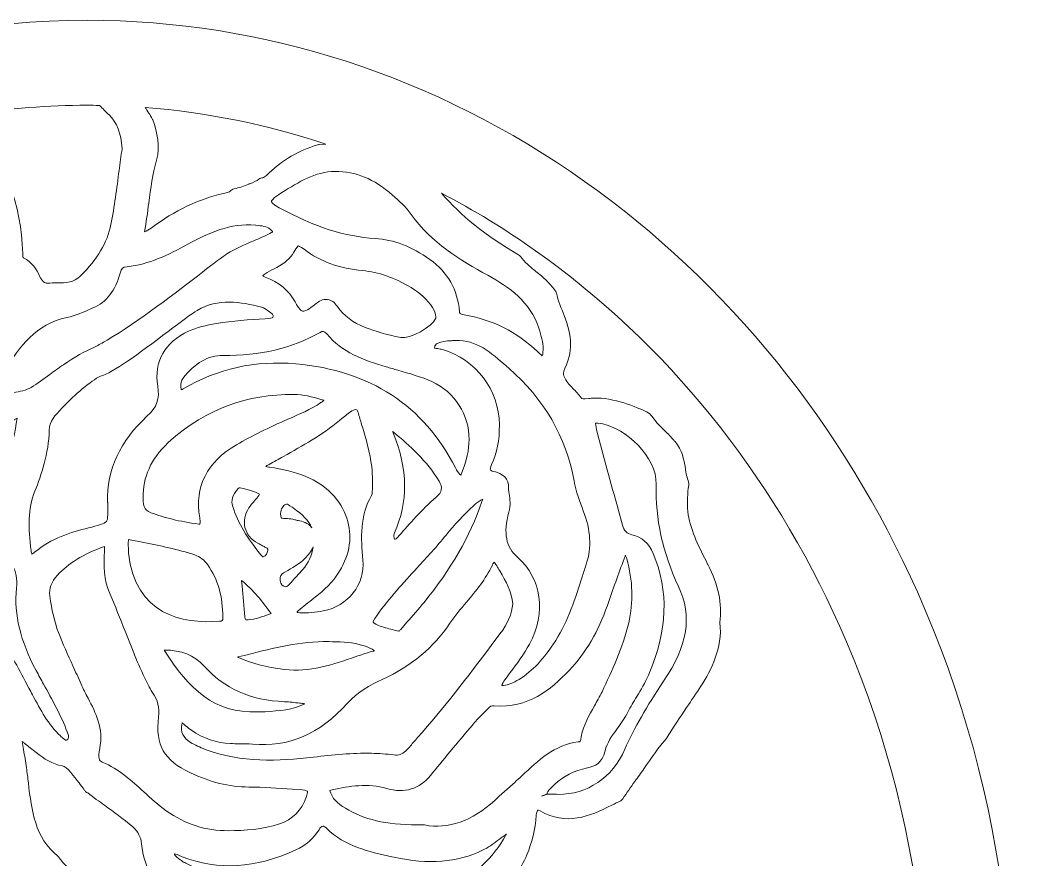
# Model space of a CAD drawing. Extents: x 16 to 8959, y -909 to -91.
# Drawn here: x 1856.2 to 2095.1, y -289.4 to -91.8 of the extents above; entities that cross this region are included whole.
import ezdxf

# ---------------------------------------------------------------- set-up
doc = ezdxf.new("R2010")
doc.units = 0
doc.header["$MEASUREMENT"] = 0
doc.layers.add('Layer 1', color=7, linetype='Continuous')

msp = doc.modelspace()

# ---------------------------------------------------------------- linework, layer by layer
at = {"layer": 'Layer 1', "lineweight": 0}
for points, knots in [([(2067.48, -226.33), (2049.85, -186.9), (2022.75, -153.49), (1989.11, -129.71), (1954.04, -104.91), (1913.53, -91.8), (1871.95, -91.8), (1824.05, -91.8), (1776.03, -109.39), (1733.06, -142.66), (1700.36, -167.98), (1670.49, -202.19), (1644, -244.61), (1617.52, -202.2), (1587.66, -168), (1554.95, -142.67), (1511.98, -109.4), (1463.95, -91.81), (1416.04, -91.8), (1374.47, -91.8), (1333.96, -104.91), (1298.9, -129.69), (1265.25, -153.47), (1238.15, -186.88), (1220.52, -226.31), (1199.14, -274.13), (1192.87, -327.84), (1202.41, -381.63), (1212.97, -441.15), (1241.77, -497.53), (1288, -549.22), (1441.89, -721.22), (1618.96, -885.08), (1620.74, -886.72), (1620.74, -886.72), (1644.01, -908.2), (1644.01, -908.2), (1644.01, -908.2), (1667.28, -886.71), (1667.28, -886.71), (1669.05, -885.08), (1846.13, -721.22), (2000.01, -549.22), (2046.24, -497.54), (2075.03, -441.16), (2085.59, -381.65), (2095.12, -327.86), (2088.86, -274.15), (2067.48, -226.33)], [0, 0, 0, 0, 1, 1, 1, 2, 2, 2, 3, 3, 3, 4, 4, 4, 5, 5, 5, 6, 6, 6, 7, 7, 7, 8, 8, 8, 9, 9, 9, 10, 10, 10, 11, 11, 11, 12, 12, 12, 13, 13, 13, 14, 14, 14, 15, 15, 15, 16, 16, 16, 16]), ([(1871.95, -111.8), (1872.92, -111.8), (1873.88, -111.82), (1874.85, -111.83), (1875.6, -112.58), (1876.35, -113.34), (1877.1, -114.07), (1879.01, -115.95), (1879.91, -118.25), (1880.17, -122.02), (1879.93, -123.71), (1879.7, -125.44), (1879.47, -127.18), (1878.93, -131.34), (1878.37, -135.65), (1877.54, -139.87), (1876.7, -144.11), (1874.35, -148.08), (1870.34, -152), (1868.74, -153.56), (1867.15, -153.58), (1864.73, -153.61), (1864.04, -153.62), (1863.32, -153.63), (1862.57, -153.68), (1862.32, -153.7), (1861.57, -153.75), (1860.76, -152.01), (1860.03, -150.44), (1859.01, -148.71), (1856.97, -147.71), (1856.85, -147.65), (1856.8, -147.54), (1856.77, -146.66), (1856.46, -135.19), (1852.65, -125.05), (1844.5, -113.94), (1853.64, -112.53), (1862.81, -111.8), (1871.95, -111.8)], [0, 0, 0, 0, 1, 1, 1, 2, 2, 2, 3, 3, 3, 4, 4, 4, 5, 5, 5, 6, 6, 6, 7, 7, 7, 8, 8, 8, 9, 9, 9, 10, 10, 10, 11, 11, 11, 12, 12, 12, 13, 13, 13, 13]), ([(1926.62, -121.02), (1926.5, -121.03), (1926.38, -121.05), (1926.26, -121.09), (1921.74, -122.5), (1918, -124.67), (1914.82, -127.72), (1913.78, -128.71), (1913.44, -128.85), (1913.36, -128.87), (1912.98, -128.85), (1912.68, -128.96), (1912.38, -129.19), (1911.86, -129.61), (1911.14, -129.97), (1910.18, -130.29), (1910.11, -130.31), (1910.05, -130.34), (1909.99, -130.37), (1908.97, -130.87), (1907.81, -131.24), (1906.54, -131.48), (1906.16, -131.55), (1905.82, -131.76), (1905.59, -132.08), (1905.46, -132.16), (1905.08, -132.31), (1904.04, -132.54), (1898.2, -133.89), (1892.63, -136.55), (1887, -140.7), (1886.54, -141.04), (1886, -141.33), (1885.43, -141.61), (1885.87, -139.29), (1886.17, -137.03), (1886.46, -134.83), (1886.93, -131.32), (1887.37, -128), (1888.29, -124.76), (1889.25, -121.37), (1888.43, -118.19), (1887.41, -115.25), (1887.37, -115.17), (1887.34, -115.08), (1887.29, -115), (1886.76, -114.08), (1886.19, -113.2), (1885.6, -112.33), (1900.08, -113.45), (1914.34, -116.35), (1928.16, -120.94), (1928.16, -120.94), (1926.62, -121.02), (1926.62, -121.02)], [0, 0, 0, 0, 1, 1, 1, 2, 2, 2, 3, 3, 3, 4, 4, 4, 5, 5, 5, 6, 6, 6, 7, 7, 7, 8, 8, 8, 9, 9, 9, 10, 10, 10, 11, 11, 11, 12, 12, 12, 13, 13, 13, 14, 14, 14, 15, 15, 15, 16, 16, 16, 17, 17, 17, 18, 18, 18, 18]), ([(1979.3, -169.78), (1979.27, -170.11), (1979.24, -170.67), (1979.14, -170.81), (1979.05, -170.74), (1978.61, -170.31), (1978.37, -170.08), (1978.37, -170.08), (1978.12, -169.84), (1978.12, -169.84), (1973.11, -165.13), (1967.25, -162.19), (1960.71, -161.11), (1959.68, -160.94), (1959.66, -160.72), (1959.63, -160.39), (1959.22, -155.22), (1956.88, -151.08), (1952.66, -148.08), (1948.37, -145.03), (1944.16, -143.42), (1939.78, -143.16), (1932.63, -142.73), (1925.66, -140.5), (1917.17, -135.91), (1915.43, -134.97), (1915.34, -134.44), (1915.34, -134.44), (1915.34, -134.43), (1915.4, -133.9), (1917.03, -132.87), (1917.03, -132.87), (1917.82, -132.37), (1917.82, -132.37), (1921.83, -129.84), (1925.61, -127.44), (1930.34, -127.38), (1935.19, -127.32), (1939.48, -129.09), (1943.89, -132.96), (1945.37, -134.27), (1947.06, -135.8), (1948.29, -137.51), (1953.1, -144.19), (1959.83, -148.25), (1966.31, -151.83), (1971.36, -154.62), (1976.31, -158.06), (1978.32, -164.29), (1978.91, -166.08), (1979.3, -167.6), (1979.35, -169.13), (1979.33, -169.34), (1979.31, -169.56), (1979.3, -169.78)], [0, 0, 0, 0, 1, 1, 1, 2, 2, 2, 3, 3, 3, 4, 4, 4, 5, 5, 5, 6, 6, 6, 7, 7, 7, 8, 8, 8, 9, 9, 9, 10, 10, 10, 11, 11, 11, 12, 12, 12, 13, 13, 13, 14, 14, 14, 15, 15, 15, 16, 16, 16, 17, 17, 17, 18, 18, 18, 18]), ([(2049.22, -234.49), (2068.97, -278.65), (2074.73, -328.33), (2065.89, -378.16), (2065.51, -380.34), (2065.08, -382.51), (2064.64, -384.69), (2064.64, -384.69), (2064.23, -384.75), (2064.23, -384.75), (2063.54, -384.75), (2062.92, -384.57), (2062.33, -384.21), (2062.33, -384.21), (2061.36, -383.36), (2061.36, -383.36), (2060.91, -382.82), (2060.61, -382.2), (2060.46, -381.47), (2060.46, -381.47), (2060.35, -380.11), (2060.35, -380.11), (2060.36, -379.8), (2060.41, -379.5), (2060.51, -379.18), (2060.51, -379.18), (2060.67, -378.67), (2060.67, -378.67), (2060.67, -378.67), (2060.52, -378.17), (2060.52, -378.17), (2059.97, -376.4), (2059.84, -374.25), (2060.15, -372.27), (2060.29, -371.35), (2060.53, -370.45), (2060.86, -369.6), (2060.86, -369.6), (2060.99, -369.26), (2060.99, -369.26), (2060.99, -369.26), (2060.94, -368.29), (2060.94, -368.29), (2060.92, -367.74), (2060.89, -367.19), (2060.86, -366.63), (2060.83, -366.04), (2060.88, -365.56), (2061.02, -365.22), (2061.02, -365.22), (2061.21, -364.77), (2061.21, -364.77), (2061.21, -364.77), (2061.14, -364.29), (2061.14, -364.29), (2060.69, -361.4), (2060.82, -358.51), (2061.53, -355.46), (2061.53, -355.46), (2061.76, -354.47), (2061.76, -354.47), (2061.76, -354.47), (2061.05, -353.87), (2061.05, -353.87), (2061.04, -353.86), (2061.03, -353.85), (2061.02, -353.84), (2060.98, -353.73), (2060.93, -353.58), (2060.93, -353.57), (2061.67, -345.76), (2059.12, -339.21), (2056.21, -332.63), (2052.3, -323.78), (2052.34, -314.33), (2053.6, -302.88), (2053.6, -302.82), (2053.62, -302.77), (2053.63, -302.71), (2053.66, -302.6), (2053.68, -302.5), (2053.7, -302.39), (2053.7, -302.39), (2053.72, -302.26), (2053.72, -302.26), (2054.03, -300.6), (2054.27, -299.29), (2054.53, -298.36), (2054.53, -298.36), (2054.85, -297.22), (2054.85, -297.22), (2054.85, -297.22), (2053.97, -296.61), (2053.97, -296.61), (2052.42, -295.56), (2050.82, -294.88), (2049.23, -294.6), (2049.23, -294.6), (2048.68, -294.51), (2048.68, -294.51), (2048.68, -294.51), (2046.6, -296.05), (2046.6, -296.05), (2041.45, -299.88), (2036.58, -303.49), (2031.13, -305.69), (2030.34, -306.01), (2030.06, -305.94), (2030.05, -305.93), (2030.05, -305.93), (2029.6, -305.8), (2029.6, -305.8), (2029.6, -305.8), (2029.15, -306), (2029.15, -306), (2028.88, -306.12), (2028.61, -306.23), (2028.34, -306.34), (2028.34, -306.34), (2028.04, -306.5), (2028.04, -306.5), (2026.22, -307.78), (2024.59, -308.85), (2023.06, -309.79), (2021.94, -310.47), (2020.74, -311.13), (2019.39, -311.78), (2019.39, -311.78), (2019.11, -311.92), (2019.11, -311.92), (2019.11, -311.92), (2018.9, -312.17), (2018.9, -312.17), (2018.68, -312.43), (2018.29, -312.66), (2017.89, -312.91), (2017.73, -313.01), (2017.58, -313.1), (2017.42, -313.2), (2013.81, -315.53), (2009.92, -317.47), (2006.16, -319.35), (2002.73, -321.06), (1999.18, -322.83), (1995.79, -324.92), (1987.72, -329.89), (1982.23, -336.46), (1979, -345), (1977.76, -348.3), (1976.08, -351.48), (1974.46, -354.56), (1972.79, -357.72), (1971.08, -360.98), (1969.75, -364.46), (1969.28, -365.7), (1968.9, -366.11), (1968.74, -366.16), (1968.69, -366.17), (1968.22, -366.27), (1966.83, -365.03), (1965.16, -363.54), (1963.86, -361.68), (1962.48, -359.72), (1961.75, -358.68), (1961, -357.61), (1960.23, -356.64), (1959.83, -356.1), (1959.44, -355.54), (1959.05, -354.99), (1958.15, -353.7), (1957.21, -352.37), (1956.11, -351.2), (1955.33, -350.38), (1954.84, -349.5), (1954.61, -348.52), (1954.61, -348.52), (1954.45, -347.83), (1954.45, -347.83), (1954.45, -347.83), (1953.87, -347.55), (1953.87, -347.55), (1952.94, -347.09), (1952.02, -346.6), (1951.1, -346.11), (1949.58, -345.29), (1948.01, -344.46), (1946.38, -343.75), (1946.67, -342.69), (1946.95, -341.63), (1947.18, -340.55), (1948.82, -333.18), (1948.08, -326.62), (1944.92, -320.51), (1943.72, -318.2), (1942.86, -315.78), (1941.95, -313.22), (1941.05, -310.7), (1940.12, -308.08), (1938.84, -305.6), (1938.43, -304.8), (1938.44, -304.48), (1938.44, -304.44), (1938.47, -304.46), (1938.73, -304.21), (1939.91, -304.01), (1941.66, -303.7), (1943.44, -303.79), (1945.32, -303.88), (1946.33, -303.93), (1947.36, -303.98), (1948.41, -303.96), (1948.89, -303.97), (1949.42, -304), (1949.95, -304.02), (1951.18, -304.08), (1952.45, -304.14), (1953.73, -304.03), (1954.31, -303.96), (1954.88, -303.92), (1955.57, -303.91), (1957.55, -303.88), (1959.73, -303.23), (1962.24, -301.93), (1964.85, -300.58), (1967, -299.36), (1969.02, -297.78), (1969.06, -297.75), (1969.1, -297.71), (1969.14, -297.68), (1969.16, -297.66), (1969.17, -297.64), (1969.19, -297.63), (1972.1, -294.58), (1974.17, -291.51), (1975.51, -288.26), (1976.72, -285.33), (1977.45, -282.27), (1977.74, -278.9), (1977.81, -278.11), (1978, -277.76), (1978.08, -277.68), (1978.09, -277.7), (1978.27, -277.71), (1978.63, -277.91), (1984.82, -281.39), (1990.16, -279.25), (1995.54, -276.55), (1996.29, -276.17), (1996.92, -275.86), (1997.46, -275.61), (1997.73, -275.49), (1997.95, -275.3), (1998.11, -275.05), (1998.99, -273.66), (1999.98, -272.29), (2000.94, -270.97), (2001.66, -269.98), (2002.37, -268.99), (2003.05, -267.99), (2004.8, -265.39), (2006.61, -262.95), (2008.44, -260.74), (2008.49, -260.68), (2008.53, -260.62), (2008.57, -260.56), (2010.01, -258.2), (2011.6, -255.85), (2013.13, -253.58), (2014.25, -251.94), (2015.4, -250.23), (2016.5, -248.52), (2018.93, -244.73), (2021.63, -239.61), (2020.99, -233.57), (2021.51, -229.04), (2020.61, -224.7), (2018.15, -219.92), (2018.15, -219.92), (2018.09, -219.79), (2018.09, -219.79), (2016.11, -215.93), (2014.24, -212.29), (2013.54, -208.18), (2013.19, -206.08), (2013.33, -203.93), (2013.53, -201.93), (2013.55, -201.72), (2013.58, -201.61), (2013.6, -201.55), (2013.72, -201.22), (2013.72, -200.85), (2013.6, -200.52), (2013.22, -199.48), (2013.03, -198.4), (2012.84, -197.26), (2012.48, -195.15), (2012.11, -192.97), (2010.45, -190.98), (2010.45, -190.98), (2010.24, -190.75), (2010.24, -190.75), (2010.06, -190.54), (2009.87, -190.34), (2009.68, -190.14), (2009.31, -189.74), (2008.93, -189.35), (2008.55, -188.96), (2008.25, -188.66), (2007.95, -188.37), (2007.65, -188.07), (2007.27, -187.69), (2006.88, -187.31), (2006.51, -186.92), (2006.03, -186.42), (2005.55, -185.83), (2005.01, -185.07), (2004.68, -184.59), (2004.24, -184.22), (2003.76, -183.98), (2003.75, -183.98), (2003.73, -183.97), (2003.71, -183.96), (2001.48, -182.92), (1995.81, -180.52), (1991.29, -180.73), (1990.88, -180.75), (1990.47, -180.8), (1990.07, -180.85), (1988.73, -181.01), (1988.48, -180.96), (1988.3, -180.68), (1987.73, -179.82), (1987.03, -179.12), (1986.36, -178.44), (1986.04, -178.11), (1985.72, -177.78), (1985.41, -177.44), (1984.63, -176.55), (1984.22, -175.73), (1984.13, -174.81), (1984.15, -174.74), (1984.17, -174.66), (1984.19, -174.58), (1984.26, -174.3), (1984.32, -174.04), (1984.41, -173.85), (1986.29, -170.04), (1986.25, -166.05), (1984.3, -161.29), (1983.64, -159.67), (1982.88, -157.84), (1982.46, -156.01), (1982.41, -155.78), (1982.3, -155.56), (1982.14, -155.38), (1982.06, -155.28), (1981.98, -155.17), (1981.91, -155.07), (1981.83, -154.97), (1981.76, -154.87), (1981.68, -154.77), (1981.65, -154.73), (1981.61, -154.69), (1981.58, -154.65), (1981.5, -154.57), (1981.21, -154.23), (1981.08, -154.09), (1981.08, -154.09), (1980.93, -153.93), (1980.93, -153.93), (1980.7, -153.67), (1980.46, -153.4), (1980.21, -153.15), (1979.39, -152.31), (1978.49, -151.59), (1977.63, -150.9), (1976.93, -150.33), (1976.27, -149.8), (1975.65, -149.22), (1975.04, -148.64), (1974.51, -148.05), (1974.01, -147.41), (1973.89, -147.26), (1973.75, -147.13), (1973.58, -147.04), (1965.74, -142.45), (1959.95, -137.81), (1955.42, -132.51), (1963.02, -136.47), (1970.42, -140.98), (1977.57, -146.04), (2008.28, -167.75), (2033.06, -198.34), (2049.22, -234.49)], [0, 0, 0, 0, 1, 1, 1, 2, 2, 2, 3, 3, 3, 4, 4, 4, 5, 5, 5, 6, 6, 6, 7, 7, 7, 8, 8, 8, 9, 9, 9, 10, 10, 10, 11, 11, 11, 12, 12, 12, 13, 13, 13, 14, 14, 14, 15, 15, 15, 16, 16, 16, 17, 17, 17, 18, 18, 18, 19, 19, 19, 20, 20, 20, 21, 21, 21, 22, 22, 22, 23, 23, 23, 24, 24, 24, 25, 25, 25, 26, 26, 26, 27, 27, 27, 28, 28, 28, 29, 29, 29, 30, 30, 30, 31, 31, 31, 32, 32, 32, 33, 33, 33, 34, 34, 34, 35, 35, 35, 36, 36, 36, 37, 37, 37, 38, 38, 38, 39, 39, 39, 40, 40, 40, 41, 41, 41, 42, 42, 42, 43, 43, 43, 44, 44, 44, 45, 45, 45, 46, 46, 46, 47, 47, 47, 48, 48, 48, 49, 49, 49, 50, 50, 50, 51, 51, 51, 52, 52, 52, 53, 53, 53, 54, 54, 54, 55, 55, 55, 56, 56, 56, 57, 57, 57, 58, 58, 58, 59, 59, 59, 60, 60, 60, 61, 61, 61, 62, 62, 62, 63, 63, 63, 64, 64, 64, 65, 65, 65, 66, 66, 66, 67, 67, 67, 68, 68, 68, 69, 69, 69, 70, 70, 70, 71, 71, 71, 72, 72, 72, 73, 73, 73, 74, 74, 74, 75, 75, 75, 76, 76, 76, 77, 77, 77, 78, 78, 78, 79, 79, 79, 80, 80, 80, 81, 81, 81, 82, 82, 82, 83, 83, 83, 84, 84, 84, 85, 85, 85, 86, 86, 86, 87, 87, 87, 88, 88, 88, 89, 89, 89, 90, 90, 90, 91, 91, 91, 92, 92, 92, 93, 93, 93, 94, 94, 94, 95, 95, 95, 96, 96, 96, 97, 97, 97, 98, 98, 98, 99, 99, 99, 100, 100, 100, 101, 101, 101, 102, 102, 102, 103, 103, 103, 104, 104, 104, 105, 105, 105, 106, 106, 106, 107, 107, 107, 108, 108, 108, 109, 109, 109, 110, 110, 110, 111, 111, 111, 112, 112, 112, 113, 113, 113, 114, 114, 114, 115, 115, 115, 116, 116, 116, 117, 117, 117, 118, 118, 118, 119, 119, 119, 120, 120, 120, 121, 121, 121, 122, 122, 122, 123, 123, 123, 124, 124, 124, 125, 125, 125, 126, 126, 126, 127, 127, 127, 128, 128, 128, 129, 129, 129, 130, 130, 130, 131, 131, 131, 131]), ([(1914.97, -141.99), (1913.74, -142.61), (1912.44, -143.17), (1911.17, -143.7), (1909.07, -144.6), (1906.9, -145.52), (1904.86, -146.8), (1903.9, -147.4), (1901.88, -148.96), (1899.08, -151.12), (1893.08, -155.74), (1884.02, -162.72), (1876.63, -167.09), (1876.63, -167.09), (1876.15, -167.38), (1876.15, -167.38), (1875.21, -167.92), (1874.32, -168.41), (1873.5, -168.83), (1871.31, -169.75), (1869.1, -171.01), (1866.36, -172.89), (1866.35, -172.89), (1866.35, -172.89), (1866.34, -172.89), (1865.27, -173.63), (1864.22, -174.39), (1863.19, -175.14), (1861.65, -176.25), (1860.19, -177.3), (1858.75, -178.21), (1857.63, -178.92), (1856.14, -179.17), (1854.57, -179.44), (1853.43, -179.63), (1852.26, -179.83), (1851.11, -180.21), (1851.01, -178.11), (1851.54, -176.06), (1852.67, -174.13), (1855.92, -168.61), (1859.92, -163.29), (1867.19, -161.75), (1869.17, -161.33), (1871.03, -160.52), (1872.82, -159.74), (1872.82, -159.74), (1873.31, -159.52), (1873.31, -159.52), (1876.55, -158.11), (1878.64, -155.42), (1879.72, -151.3), (1880.01, -150.18), (1880.3, -149.91), (1881.35, -149.8), (1886.51, -149.26), (1891.05, -147), (1895.64, -144.53), (1900.48, -141.93), (1905.7, -139.44), (1911.59, -140.02), (1911.59, -140.02), (1911.71, -140.04), (1911.71, -140.04), (1913.07, -140.17), (1914.24, -140.29), (1915.1, -141.01), (1915.42, -141.27), (1915.56, -141.46), (1915.63, -141.56), (1915.54, -141.65), (1915.35, -141.8), (1914.97, -141.99)], [0, 0, 0, 0, 1, 1, 1, 2, 2, 2, 3, 3, 3, 4, 4, 4, 5, 5, 5, 6, 6, 6, 7, 7, 7, 8, 8, 8, 9, 9, 9, 10, 10, 10, 11, 11, 11, 12, 12, 12, 13, 13, 13, 14, 14, 14, 15, 15, 15, 16, 16, 16, 17, 17, 17, 18, 18, 18, 19, 19, 19, 20, 20, 20, 21, 21, 21, 22, 22, 22, 23, 23, 23, 24, 24, 24, 24]), ([(1945.8, -166.45), (1942.43, -165.79), (1939.78, -165.04), (1937.44, -164.11), (1934.51, -162.93), (1932.37, -161.32), (1930.88, -159.16), (1930.21, -158.19), (1929.46, -157.66), (1928.59, -157.53), (1927.43, -157.36), (1926.49, -157.98), (1925.88, -158.47), (1925.88, -158.47), (1925.6, -158.7), (1925.6, -158.7), (1925.47, -158.8), (1925.34, -158.91), (1925.2, -159.01), (1923.68, -160.15), (1922.98, -160.31), (1922.67, -160.24), (1922.36, -160.17), (1921.8, -159.74), (1920.91, -158.1), (1919.46, -155.4), (1917.17, -153.49), (1913.9, -152.25), (1913.9, -152.25), (1913.9, -152.25), (1913.9, -152.25), (1913.61, -152.15), (1913.42, -152.05), (1913.28, -151.97), (1913.4, -151.86), (1913.57, -151.7), (1913.84, -151.5), (1914.46, -151.03), (1915.21, -150.66), (1916.01, -150.27), (1916.01, -150.27), (1916.62, -149.97), (1916.62, -149.97), (1918.46, -149.04), (1919.77, -147.86), (1920.63, -146.36), (1921.34, -145.12), (1921.63, -144.91), (1921.7, -144.87), (1921.69, -144.89), (1922.01, -144.94), (1923.04, -145.71), (1926.91, -148.61), (1931.42, -150.25), (1936.82, -150.73), (1940.58, -151.06), (1944.32, -152.37), (1948.27, -154.72), (1950.41, -155.99), (1952.05, -157.53), (1953.27, -159.4), (1953.74, -160.13), (1954.01, -160.84), (1954.11, -161.64), (1954.11, -161.64), (1954.11, -161.64), (1954.11, -161.64), (1954.09, -161.74), (1954.08, -161.85), (1954.04, -161.95), (1953.27, -163.97), (1947.95, -166.87), (1945.8, -166.45)], [0, 0, 0, 0, 1, 1, 1, 2, 2, 2, 3, 3, 3, 4, 4, 4, 5, 5, 5, 6, 6, 6, 7, 7, 7, 8, 8, 8, 9, 9, 9, 10, 10, 10, 11, 11, 11, 12, 12, 12, 13, 13, 13, 14, 14, 14, 15, 15, 15, 16, 16, 16, 17, 17, 17, 18, 18, 18, 19, 19, 19, 20, 20, 20, 21, 21, 21, 22, 22, 22, 23, 23, 23, 24, 24, 24, 24]), ([(1888.57, -177.9), (1889.09, -180.93), (1888.41, -182.86), (1886.04, -185.02), (1879.7, -190.82), (1876.58, -197.61), (1876.77, -205.2), (1876.77, -205.2), (1876.78, -205.32), (1876.78, -205.32), (1876.84, -207.69), (1876.88, -209.26), (1876.49, -209.77), (1876.09, -210.29), (1874.47, -210.71), (1872.23, -211.28), (1868.17, -212.31), (1863.5, -213.7), (1859.57, -217.01), (1859.27, -217.27), (1859.06, -217.39), (1858.93, -217.44), (1858.87, -217.31), (1858.79, -217.05), (1858.73, -216.61), (1858.04, -211.29), (1857.94, -206.88), (1859.64, -202.62), (1861.15, -198.84), (1862.9, -193.79), (1863.01, -188.27), (1863.05, -186.2), (1864.42, -184.78), (1866, -183.13), (1866, -183.13), (1866.6, -182.5), (1866.6, -182.5), (1868.67, -180.28), (1872.85, -176.58), (1875.08, -175.58), (1878.06, -174.7), (1883.83, -170.46), (1891.05, -165.02), (1894.02, -162.78), (1896.59, -160.85), (1897.87, -160.08), (1902.81, -157.14), (1908.06, -158.08), (1913.01, -159.29), (1913.57, -159.42), (1914.23, -159.92), (1914.86, -160.39), (1914.86, -160.39), (1915.24, -160.67), (1915.24, -160.67), (1915.86, -161.13), (1915.76, -161.5), (1915.71, -161.65), (1915.67, -161.79), (1915.63, -161.92), (1914.67, -161.99), (1914.67, -161.99), (1913.88, -162.04), (1913.88, -162.04), (1910.11, -162.28), (1906.22, -162.53), (1902.4, -163.15), (1899.94, -163.54), (1897.8, -164.15), (1895.84, -165), (1890.31, -167.41), (1887.59, -172.23), (1888.57, -177.9)], [0, 0, 0, 0, 1, 1, 1, 2, 2, 2, 3, 3, 3, 4, 4, 4, 5, 5, 5, 6, 6, 6, 7, 7, 7, 8, 8, 8, 9, 9, 9, 10, 10, 10, 11, 11, 11, 12, 12, 12, 13, 13, 13, 14, 14, 14, 15, 15, 15, 16, 16, 16, 17, 17, 17, 18, 18, 18, 19, 19, 19, 20, 20, 20, 21, 21, 21, 22, 22, 22, 23, 23, 23, 24, 24, 24, 24]), ([(1960.07, -198.64), (1960.03, -198.75), (1959.99, -198.84), (1959.95, -198.91), (1959.89, -198.85), (1959.81, -198.78), (1959.73, -198.69), (1959.37, -198.31), (1959.04, -197.8), (1958.7, -197.13), (1951.22, -182.46), (1938.57, -174.23), (1921.1, -172.66), (1911.57, -171.81), (1902.66, -173.79), (1894.6, -178.56), (1894.39, -178.68), (1894.23, -178.76), (1894.11, -178.82), (1894.08, -178.66), (1894.04, -178.43), (1894.03, -178.12), (1893.97, -177.22), (1894.12, -176.58), (1894.51, -176.09), (1897.42, -172.39), (1900.41, -170.68), (1903.92, -170.71), (1912.71, -170.78), (1920.19, -169), (1926.8, -165.27), (1927.41, -164.92), (1927.76, -164.89), (1928.37, -165.62), (1932.04, -170), (1936.9, -171.72), (1942.4, -173.37), (1943.3, -173.64), (1944.21, -173.9), (1945.12, -174.15), (1947.93, -174.95), (1950.59, -175.7), (1953.14, -176.86), (1958.5, -179.3), (1962.02, -184.76), (1961.89, -190.45), (1961.91, -192.91), (1961.34, -195.42), (1960.07, -198.64)], [0, 0, 0, 0, 1, 1, 1, 2, 2, 2, 3, 3, 3, 4, 4, 4, 5, 5, 5, 6, 6, 6, 7, 7, 7, 8, 8, 8, 9, 9, 9, 10, 10, 10, 11, 11, 11, 12, 12, 12, 13, 13, 13, 14, 14, 14, 15, 15, 15, 16, 16, 16, 16]), ([(1989.51, -219.79), (1989.21, -220.71), (1988.92, -221.64), (1988.62, -222.56), (1986.97, -227.75), (1985.26, -233.12), (1982.3, -237.77), (1979.53, -242.12), (1976.87, -244.95), (1973.68, -246.93), (1972.3, -247.79), (1971.18, -248.23), (1970.04, -248.36), (1969.85, -248.39), (1969.7, -248.39), (1969.6, -248.38), (1969.62, -248.29), (1969.66, -248.18), (1969.72, -248.03), (1969.92, -247.59), (1970.26, -247.13), (1970.63, -246.65), (1970.63, -246.65), (1971.6, -245.35), (1971.6, -245.35), (1973.18, -243.23), (1974.81, -241.03), (1976.12, -238.61), (1980.1, -231.2), (1979, -223.19), (1973.32, -218.2), (1970.55, -215.77), (1969.94, -212.58), (1971.26, -207.55), (1971.72, -205.81), (1971.54, -204.53), (1971.35, -203.3), (1971.25, -202.6), (1971.15, -201.94), (1971.16, -201.15), (1971.18, -199), (1968.54, -198.19), (1967.73, -198), (1967.17, -197.86), (1966.96, -197.68), (1966.92, -197.61), (1966.87, -197.5), (1966.86, -197.11), (1967.21, -196.38), (1968.5, -193.62), (1969.08, -190.64), (1969.04, -187), (1968.94, -178.78), (1963.55, -171.67), (1955.63, -169.3), (1955.26, -169.19), (1954.88, -169.14), (1954.52, -169.09), (1954.3, -169.06), (1953.97, -169.02), (1953.79, -168.97), (1953.79, -168.94), (1953.79, -168.91), (1953.79, -168.88), (1953.81, -168.28), (1953.98, -167.79), (1955.94, -167.38), (1956.49, -167.27), (1957.1, -167.24), (1957.75, -167.21), (1958.08, -167.2), (1958.4, -167.18), (1958.73, -167.16), (1963.63, -167), (1967.06, -170.02), (1970.7, -173.21), (1970.7, -173.21), (1971.25, -173.69), (1971.25, -173.69), (1979.57, -180.96), (1984.75, -189.87), (1986.64, -200.2), (1987.1, -202.73), (1987.99, -205.2), (1988.81, -207.29), (1990.56, -211.79), (1990.79, -215.88), (1989.51, -219.79)], [0, 0, 0, 0, 1, 1, 1, 2, 2, 2, 3, 3, 3, 4, 4, 4, 5, 5, 5, 6, 6, 6, 7, 7, 7, 8, 8, 8, 9, 9, 9, 10, 10, 10, 11, 11, 11, 12, 12, 12, 13, 13, 13, 14, 14, 14, 15, 15, 15, 16, 16, 16, 17, 17, 17, 18, 18, 18, 19, 19, 19, 20, 20, 20, 21, 21, 21, 22, 22, 22, 23, 23, 23, 24, 24, 24, 25, 25, 25, 26, 26, 26, 27, 27, 27, 28, 28, 28, 29, 29, 29, 29]), ([(1927.19, -181.68), (1927.19, -181.68), (1927.01, -181.79), (1927.01, -181.79), (1924.58, -183.39), (1921.86, -184.57), (1919.23, -185.71), (1914.65, -187.69), (1910.69, -189.66), (1907.12, -191.73), (1900.13, -195.77), (1897.22, -201.54), (1898.46, -208.88), (1898.54, -209.36), (1898.56, -209.76), (1898.53, -210.09), (1898.52, -210.25), (1898.49, -210.35), (1898.47, -210.41), (1898.42, -210.41), (1898.35, -210.41), (1898.24, -210.39), (1893.63, -209.75), (1890.15, -208.92), (1886.97, -207.7), (1885.23, -207.03), (1885, -206.01), (1885.17, -203.28), (1885.29, -198.54), (1887.49, -194.29), (1891.7, -190.59), (1899.92, -183.38), (1909.66, -179.77), (1920.65, -179.86), (1922.8, -179.88), (1924.99, -180.44), (1927.01, -181.04), (1927.27, -181.12), (1927.56, -181.21), (1927.72, -181.28), (1927.63, -181.39), (1927.37, -181.56), (1927.19, -181.68)], [0, 0, 0, 0, 1, 1, 1, 2, 2, 2, 3, 3, 3, 4, 4, 4, 5, 5, 5, 6, 6, 6, 7, 7, 7, 8, 8, 8, 9, 9, 9, 10, 10, 10, 11, 11, 11, 12, 12, 12, 13, 13, 13, 14, 14, 14, 14]), ([(1939.13, -201.61), (1939.14, -202.43), (1939.16, -203.15), (1938.89, -203.64), (1936.17, -208.56), (1936.39, -213.63), (1936.9, -218.83), (1937.46, -224.59), (1933.42, -229.74), (1927.51, -230.81), (1925.82, -231.11), (1923.85, -231.43), (1921.97, -231.25), (1921.81, -231.24), (1921.55, -231.21), (1921.41, -231.18), (1921.39, -231.11), (1921.39, -231.08), (1921.39, -231.08), (1921.39, -231.08), (1921.42, -230.99), (1921.64, -230.8), (1922.86, -229.8), (1924.1, -228.82), (1925.34, -227.84), (1925.34, -227.84), (1925.74, -227.52), (1925.74, -227.52), (1927.65, -226.01), (1929.82, -224.1), (1931.41, -221.47), (1933.87, -217.38), (1934.47, -213.07), (1933.12, -209.01), (1931.69, -204.7), (1928.18, -201.12), (1923.48, -199.19), (1920.87, -198.11), (1918.05, -197.39), (1914.88, -196.98), (1914.88, -196.98), (1914.76, -196.97), (1914.76, -196.97), (1914.54, -196.94), (1914.19, -196.9), (1914.02, -196.84), (1914.02, -196.82), (1914.01, -196.79), (1914.01, -196.79), (1914.07, -196.75), (1914.46, -196.53), (1914.69, -196.4), (1914.69, -196.4), (1914.79, -196.34), (1914.79, -196.34), (1915.91, -195.7), (1917.05, -195.07), (1918.18, -194.44), (1922.65, -191.96), (1927.28, -189.39), (1931.38, -186.01), (1931.38, -186.01), (1931.96, -185.52), (1931.96, -185.52), (1932.75, -184.86), (1933.5, -184.23), (1934.3, -183.74), (1934.8, -183.43), (1935.18, -183.4), (1935.36, -183.47), (1935.58, -183.56), (1935.71, -183.9), (1935.76, -184.09), (1936.03, -185.04), (1936.31, -185.99), (1936.6, -186.94), (1937.94, -191.43), (1939.2, -195.67), (1939.15, -200.2), (1939.11, -200.68), (1939.12, -201.15), (1939.13, -201.61)], [0, 0, 0, 0, 1, 1, 1, 2, 2, 2, 3, 3, 3, 4, 4, 4, 5, 5, 5, 6, 6, 6, 7, 7, 7, 8, 8, 8, 9, 9, 9, 10, 10, 10, 11, 11, 11, 12, 12, 12, 13, 13, 13, 14, 14, 14, 15, 15, 15, 16, 16, 16, 17, 17, 17, 18, 18, 18, 19, 19, 19, 20, 20, 20, 21, 21, 21, 22, 22, 22, 23, 23, 23, 24, 24, 24, 25, 25, 25, 26, 26, 26, 27, 27, 27, 27]), ([(1850.66, -235.42), (1848.32, -231.64), (1845.75, -229.06), (1842.57, -227.32), (1842.07, -227.04), (1841.59, -226.61), (1841.07, -226.15), (1840.87, -225.98), (1840.68, -225.81), (1840.48, -225.64), (1839.9, -225.16), (1839.84, -225), (1840.36, -224.28), (1844.24, -218.94), (1846.61, -212.39), (1847.83, -203.67), (1848.51, -198.83), (1849.16, -194.81), (1850.86, -190.92), (1852.07, -188.17), (1853.49, -186.47), (1855.45, -185.46), (1854.97, -188.68), (1854.2, -191.98), (1853.44, -195.17), (1853.19, -196.24), (1852.94, -197.31), (1852.69, -198.38), (1851.69, -202.81), (1850.7, -207.98), (1851.72, -213.35), (1852.16, -215.72), (1853.01, -217.91), (1854.29, -220.04), (1855.23, -221.6), (1855.54, -223.23), (1855.31, -225.49), (1854.7, -231.7), (1856.17, -237.85), (1859.95, -244.87), (1860.52, -245.93), (1861.1, -246.99), (1861.69, -248.05), (1863.68, -251.66), (1865.75, -255.39), (1867.25, -259.27), (1867.25, -259.27), (1867.25, -259.27), (1867.25, -259.27), (1867.83, -260.78), (1867.52, -260.98), (1867.22, -261.18), (1866.99, -261.32), (1866.87, -261.4), (1865.75, -260.35), (1865.75, -260.35), (1865.64, -260.25), (1865.64, -260.25), (1862.78, -257.56), (1860.98, -254.16), (1859.07, -250.55), (1858.8, -250.02), (1858.52, -249.49), (1858.24, -248.97), (1858.24, -248.97), (1857.36, -247.33), (1857.36, -247.33), (1855.25, -243.39), (1853.07, -239.31), (1850.66, -235.42)], [0, 0, 0, 0, 1, 1, 1, 2, 2, 2, 3, 3, 3, 4, 4, 4, 5, 5, 5, 6, 6, 6, 7, 7, 7, 8, 8, 8, 9, 9, 9, 10, 10, 10, 11, 11, 11, 12, 12, 12, 13, 13, 13, 14, 14, 14, 15, 15, 15, 16, 16, 16, 17, 17, 17, 18, 18, 18, 19, 19, 19, 20, 20, 20, 21, 21, 21, 22, 22, 22, 23, 23, 23, 23]), ([(1944.04, -188.92), (1943.99, -188.8), (1943.94, -188.68), (1943.88, -188.56), (1943.95, -188.61), (1944.02, -188.66), (1944.09, -188.73), (1947.98, -191.94), (1951.98, -195.56), (1954.82, -200.26), (1955.74, -201.8), (1955.56, -202.82), (1954.15, -204.04), (1950.72, -207.03), (1947.75, -210.41), (1945.55, -213.01), (1944.73, -213.98), (1944.51, -214), (1944.32, -213.92), (1944.28, -213.83), (1944.2, -213.31), (1944.16, -213), (1944.16, -213), (1944.16, -212.96), (1944.16, -212.96), (1944.16, -212.96), (1944.16, -212.96), (1944.16, -212.96), (1944.2, -212.8), (1944.24, -212.62), (1944.32, -212.45), (1947.61, -205.21), (1947.52, -197.51), (1944.04, -188.92)], [0, 0, 0, 0, 1, 1, 1, 2, 2, 2, 3, 3, 3, 4, 4, 4, 5, 5, 5, 6, 6, 6, 7, 7, 7, 8, 8, 8, 9, 9, 9, 10, 10, 10, 11, 11, 11, 11]), ([(1981.42, -272.28), (1981.64, -272.09), (1981.85, -271.89), (1982.04, -271.7), (1984.02, -269.74), (1986.55, -268.45), (1989.79, -267.76), (1991.5, -267.39), (1993.33, -266.63), (1993.95, -263.76), (1994.36, -261.81), (1995.57, -260.17), (1996.84, -258.44), (1997.72, -257.25), (1998.62, -256.02), (1999.32, -254.62), (1999.94, -253.39), (2000.65, -252.22), (2001.41, -250.97), (2002.38, -249.36), (2003.39, -247.7), (2004.17, -245.91), (2008.65, -235.51), (2009.01, -226.15), (2005.27, -217.3), (2004.23, -214.86), (2002.55, -213.38), (2000.27, -212.9), (1999.07, -212.65), (1998.39, -211.96), (1998.02, -210.6), (1998.02, -210.6), (1996.99, -206.86), (1996.99, -206.86), (1995.31, -200.75), (1993.56, -194.44), (1991.94, -188.2), (1991.7, -187.28), (1991.68, -186.81), (1991.69, -186.61), (1991.91, -186.58), (1992.4, -186.58), (1993.43, -186.8), (1998.6, -187.9), (2006.15, -194.36), (2005.97, -201.04), (2005.74, -209.17), (2007.46, -217.03), (2011.23, -225.06), (2014.51, -232.06), (2013.42, -238.95), (2007.7, -247.39), (2003.71, -253.28), (2000.82, -258.36), (1998.59, -263.39), (1995.63, -270.09), (1989.76, -274.05), (1982.85, -274), (1982.33, -273.9), (1981.81, -273.93), (1981.34, -273.95), (1981.02, -273.97), (1980.48, -273.99), (1980.34, -273.92), (1980.34, -273.92), (1978.93, -274.42), (1978.93, -274.42), (1978.93, -274.42), (1980.33, -273.86), (1980.33, -273.86), (1980.2, -273.54), (1980.34, -273.27), (1981.42, -272.28)], [0, 0, 0, 0, 1, 1, 1, 2, 2, 2, 3, 3, 3, 4, 4, 4, 5, 5, 5, 6, 6, 6, 7, 7, 7, 8, 8, 8, 9, 9, 9, 10, 10, 10, 11, 11, 11, 12, 12, 12, 13, 13, 13, 14, 14, 14, 15, 15, 15, 16, 16, 16, 17, 17, 17, 18, 18, 18, 19, 19, 19, 20, 20, 20, 21, 21, 21, 22, 22, 22, 23, 23, 23, 24, 24, 24, 24]), ([(1909.12, -211.19), (1909.5, -212.73), (1910.55, -214.01), (1912.16, -214.91), (1912.53, -215.12), (1912.9, -215.31), (1913.28, -215.5), (1913.53, -215.62), (1913.77, -215.75), (1914.02, -215.88), (1914.57, -216.17), (1914.54, -216.38), (1914.51, -216.57), (1914.39, -217.32), (1914.05, -217.79), (1913.42, -218.07), (1913.34, -218.09), (1913.18, -218.03), (1912.83, -217.59), (1912.83, -217.59), (1912.83, -217.59), (1912.83, -217.59), (1909.76, -213.71), (1907.45, -210.29), (1906.23, -206.23), (1905.81, -204.83), (1906.14, -203.68), (1907.4, -202.1), (1907.55, -201.93), (1907.65, -201.83), (1908.02, -201.86), (1909.8, -202.22), (1911.29, -202.7), (1912.56, -203.33), (1912.52, -203.42), (1912.46, -203.54), (1912.35, -203.69), (1912.07, -204.09), (1911.73, -204.48), (1911.37, -204.89), (1910.91, -205.42), (1910.44, -205.95), (1910.03, -206.59), (1909.06, -208.09), (1908.75, -209.68), (1909.12, -211.19)], [0, 0, 0, 0, 1, 1, 1, 2, 2, 2, 3, 3, 3, 4, 4, 4, 5, 5, 5, 6, 6, 6, 7, 7, 7, 8, 8, 8, 9, 9, 9, 10, 10, 10, 11, 11, 11, 12, 12, 12, 13, 13, 13, 14, 14, 14, 15, 15, 15, 15]), ([(1965.05, -204.75), (1965.05, -204.75), (1964.93, -205.06), (1964.93, -205.06), (1962.07, -213.33), (1957.61, -221.1), (1951.3, -228.82), (1950.01, -230.41), (1948.61, -231.98), (1947.27, -233.5), (1947.27, -233.5), (1945.79, -235.17), (1945.79, -235.17), (1945.66, -235.33), (1945.46, -235.55), (1945.36, -235.62), (1944.87, -235.49), (1944.38, -235.36), (1943.89, -235.23), (1942.72, -234.94), (1941.62, -234.65), (1940.59, -234.24), (1939.48, -233.8), (1939.31, -233.5), (1939.31, -233.5), (1939.31, -233.48), (1939.3, -233.1), (1940.22, -231.83), (1943.05, -227.88), (1946.41, -224.22), (1949.66, -220.69), (1951.94, -218.22), (1954.3, -215.66), (1956.47, -213), (1958.53, -210.48), (1960.64, -208.22), (1962.91, -206.08), (1962.91, -206.08), (1962.91, -206.08), (1962.91, -206.08), (1963.45, -205.57), (1964.03, -205.13), (1964.65, -204.77), (1964.77, -204.7), (1964.97, -204.58), (1965.14, -204.5), (1965.11, -204.59), (1965.07, -204.68), (1965.05, -204.75)], [0, 0, 0, 0, 1, 1, 1, 2, 2, 2, 3, 3, 3, 4, 4, 4, 5, 5, 5, 6, 6, 6, 7, 7, 7, 8, 8, 8, 9, 9, 9, 10, 10, 10, 11, 11, 11, 12, 12, 12, 13, 13, 13, 14, 14, 14, 15, 15, 15, 16, 16, 16, 16]), ([(1918.51, -205.87), (1918.65, -205.76), (1918.75, -205.68), (1918.9, -205.69), (1919.13, -205.69), (1919.46, -205.87), (1920.21, -206.39), (1920.21, -206.39), (1920.46, -206.57), (1920.46, -206.57), (1922.74, -208.13), (1924.15, -209.61), (1924.85, -211.25), (1924, -210), (1922.57, -209.72), (1921.64, -209.54), (1921.37, -209.49), (1921.1, -209.44), (1920.85, -209.37), (1920.23, -209.18), (1919.61, -209.13), (1919.13, -209.1), (1919.13, -209.1), (1918.91, -209.09), (1918.91, -209.09), (1917.64, -209.03), (1917.63, -208.98), (1917.56, -208.55), (1917.33, -206.98), (1917.99, -206.27), (1918.51, -205.87)], [0, 0, 0, 0, 1, 1, 1, 2, 2, 2, 3, 3, 3, 4, 4, 4, 5, 5, 5, 6, 6, 6, 7, 7, 7, 8, 8, 8, 9, 9, 9, 10, 10, 10, 10]), ([(1881.71, -217.21), (1881.68, -216.95), (1881.68, -216.68), (1881.67, -216.42), (1881.67, -216.42), (1881.66, -215.95), (1881.66, -215.95), (1881.66, -215.85), (1881.65, -215.76), (1881.63, -215.68), (1881.63, -215.55), (1881.63, -215.42), (1881.63, -215.3), (1881.64, -214.86), (1881.64, -214.42), (1881.67, -213.98), (1882.75, -214.21), (1883.84, -214.43), (1884.92, -214.65), (1889.05, -215.47), (1893.31, -216.32), (1897.34, -217.65), (1898.55, -218.06), (1899.51, -218.79), (1900.35, -219.98), (1902.74, -223.35), (1903.9, -227.4), (1903.9, -232.37), (1903.9, -233.17), (1903.76, -233.21), (1903.13, -233.26), (1894.24, -233.93), (1883.3, -231.7), (1881.71, -217.21)], [0, 0, 0, 0, 1, 1, 1, 2, 2, 2, 3, 3, 3, 4, 4, 4, 5, 5, 5, 6, 6, 6, 7, 7, 7, 8, 8, 8, 9, 9, 9, 10, 10, 10, 11, 11, 11, 11]), ([(1885.28, -273.39), (1882.41, -270.77), (1879.45, -268.06), (1875.51, -266.39), (1874.78, -266.08), (1874.44, -265.46), (1874.9, -263.19), (1875.86, -258.45), (1873.98, -254.85), (1872.16, -251.38), (1871.59, -250.3), (1871.01, -249.18), (1870.51, -248.04), (1869.89, -246.6), (1869.24, -245.19), (1868.59, -243.77), (1867.41, -241.2), (1866.19, -238.54), (1865.18, -235.87), (1864.25, -233.39), (1863.6, -230.65), (1863.14, -227.26), (1862.91, -225.56), (1863.49, -224.02), (1864.96, -222.4), (1867.54, -219.58), (1870.95, -217.49), (1876.03, -215.63), (1876.03, -215.63), (1876.03, -215.63), (1876.04, -215.62), (1876.04, -215.7), (1876.04, -215.78), (1876.04, -215.88), (1876.04, -215.88), (1876.01, -216.77), (1876.01, -216.77), (1875.92, -220.09), (1875.82, -223.53), (1877.27, -226.75), (1878.56, -229.65), (1879.74, -232.67), (1880.88, -235.59), (1882.51, -239.76), (1884.2, -244.08), (1886.28, -248.19), (1886.6, -248.82), (1886.94, -249.41), (1887.29, -249.94), (1888.61, -251.93), (1889.04, -253.62), (1888.78, -255.77), (1887.97, -262.45), (1889.94, -265.9), (1896.3, -268.95), (1900.83, -271.12), (1905.45, -272.25), (1910.03, -272.27), (1913.46, -272.29), (1916.94, -272.55), (1920.3, -272.81), (1920.3, -272.81), (1922.57, -272.97), (1922.57, -272.97), (1923.57, -273.05), (1923.8, -273.25), (1923.81, -273.26), (1923.81, -273.26), (1923.91, -273.55), (1923.59, -274.48), (1922.47, -277.79), (1920.39, -279.91), (1917.24, -280.96), (1913.28, -282.28), (1909.12, -282.5), (1905.21, -282.55), (1899.9, -282.58), (1895.11, -281.05), (1890.57, -277.84), (1888.68, -276.51), (1886.95, -274.92), (1885.28, -273.39)], [0, 0, 0, 0, 1, 1, 1, 2, 2, 2, 3, 3, 3, 4, 4, 4, 5, 5, 5, 6, 6, 6, 7, 7, 7, 8, 8, 8, 9, 9, 9, 10, 10, 10, 11, 11, 11, 12, 12, 12, 13, 13, 13, 14, 14, 14, 15, 15, 15, 16, 16, 16, 17, 17, 17, 18, 18, 18, 19, 19, 19, 20, 20, 20, 21, 21, 21, 22, 22, 22, 23, 23, 23, 24, 24, 24, 25, 25, 25, 26, 26, 26, 27, 27, 27, 27]), ([(1918.2, -221.86), (1918.2, -221.86), (1918.64, -221.61), (1918.64, -221.61), (1920.22, -220.73), (1921.85, -219.81), (1923.27, -218.43), (1923.27, -218.43), (1923.27, -218.43), (1923.27, -218.43), (1923.96, -217.76), (1924.76, -216.86), (1925.21, -215.71), (1924.85, -217.82), (1924.03, -219.58), (1922.72, -221.05), (1921.77, -222.12), (1920.88, -223.12), (1919.97, -224.1), (1918.98, -225.17), (1918.78, -225.21), (1918.42, -225.08), (1918.05, -224.95), (1917.54, -224.66), (1917.42, -223.7), (1917.27, -222.55), (1917.73, -222.13), (1918.2, -221.86)], [0, 0, 0, 0, 1, 1, 1, 2, 2, 2, 3, 3, 3, 4, 4, 4, 5, 5, 5, 6, 6, 6, 7, 7, 7, 8, 8, 8, 9, 9, 9, 9]), ([(1899.78, -263.42), (1898.5, -262.94), (1897.32, -262.38), (1896.29, -261.76), (1894.48, -260.67), (1893.9, -259.37), (1894.29, -257.25), (1894.29, -257.22), (1894.3, -257.2), (1894.3, -257.18), (1894.59, -257.4), (1894.86, -257.62), (1895.14, -257.85), (1895.59, -258.21), (1896.04, -258.57), (1896.51, -258.9), (1899.34, -260.86), (1902.43, -261.92), (1905.68, -262.04), (1906.38, -262.07), (1907.08, -262.07), (1907.77, -262.07), (1908.86, -262.08), (1909.88, -262.08), (1910.9, -262.18), (1919.38, -262.96), (1926.7, -259.81), (1933.27, -252.54), (1935.68, -249.87), (1938.62, -248.28), (1941.44, -246.96), (1948.47, -243.67), (1953.54, -239.46), (1957.4, -233.72), (1958.56, -232), (1959.88, -230.42), (1961.29, -228.75), (1963.51, -226.1), (1965.81, -223.36), (1967.39, -220.02), (1967.56, -219.66), (1967.7, -219.44), (1967.8, -219.31), (1967.94, -219.45), (1968.16, -219.72), (1968.43, -220.2), (1968.66, -220.59), (1968.88, -220.97), (1969.11, -221.36), (1970.61, -223.9), (1972.02, -226.31), (1972.18, -229.14), (1971.99, -231.5), (1971, -233.82), (1969.17, -236.24), (1969.17, -236.24), (1967.1, -238.97), (1967.1, -238.97), (1961.61, -246.24), (1955.93, -253.76), (1949.77, -260.65), (1949.43, -261.02), (1949.1, -261.41), (1948.77, -261.79), (1948.14, -262.52), (1947.55, -263.21), (1946.91, -263.85), (1946.17, -264.59), (1945.3, -264.86), (1944.16, -264.72), (1942.41, -264.49), (1940.65, -264.37), (1938.9, -264.34), (1934.37, -264.24), (1929.83, -264.71), (1925.23, -265.24), (1917.04, -266.19), (1908.29, -266.63), (1899.78, -263.42)], [0, 0, 0, 0, 1, 1, 1, 2, 2, 2, 3, 3, 3, 4, 4, 4, 5, 5, 5, 6, 6, 6, 7, 7, 7, 8, 8, 8, 9, 9, 9, 10, 10, 10, 11, 11, 11, 12, 12, 12, 13, 13, 13, 14, 14, 14, 15, 15, 15, 16, 16, 16, 17, 17, 17, 18, 18, 18, 19, 19, 19, 20, 20, 20, 21, 21, 21, 22, 22, 22, 23, 23, 23, 24, 24, 24, 25, 25, 25, 26, 26, 26, 26]), ([(1994.47, -229.54), (1995.77, -225.8), (1997.1, -222.09), (1998.43, -218.53), (1998.48, -218.4), (1998.52, -218.27), (1998.57, -218.13), (1998.61, -218.02), (1998.66, -217.86), (1998.71, -217.73), (1998.79, -217.84), (1998.9, -218.06), (1999.02, -218.49), (2000.49, -223.78), (2000.64, -228.74), (1999.49, -233.65), (1998.13, -239.46), (1995.51, -244.98), (1993.21, -249.84), (1992.64, -251.04), (1992.02, -252.11), (1991.42, -253.15), (1990.13, -255.39), (1988.91, -257.49), (1988.33, -260.48), (1988.11, -261.59), (1988.05, -261.6), (1987.6, -261.66), (1987.6, -261.66), (1987.6, -261.66), (1987.6, -261.66), (1982.05, -262.35), (1978.14, -266.04), (1974.36, -269.6), (1973.76, -270.16), (1973.17, -270.72), (1972.57, -271.26), (1971.86, -271.91), (1971.15, -272.54), (1970.43, -273.18), (1969.59, -273.91), (1968.76, -274.65), (1967.94, -275.41), (1962.65, -280.28), (1956.94, -282.29), (1951.43, -281.2), (1951.32, -281.18), (1951.22, -281.16), (1951.11, -281.17), (1943.37, -281.28), (1938.11, -280.24), (1933.55, -277.7), (1931.48, -276.55), (1930.05, -275.48), (1929.33, -273.75), (1929.19, -273.42), (1929.14, -273.23), (1929.13, -273.12), (1929.21, -273.08), (1929.38, -273.01), (1929.66, -272.95), (1933.69, -272.02), (1938.05, -271.34), (1942.54, -272.63), (1946.67, -273.81), (1950.22, -272.74), (1952.82, -269.56), (1955.73, -265.98), (1958.95, -262.11), (1962.95, -257.37), (1963.62, -256.58), (1964.35, -255.83), (1965.13, -255.05), (1965.55, -254.62), (1965.97, -254.2), (1966.38, -253.76), (1966.81, -253.3), (1967.25, -253.13), (1967.84, -253.18), (1975.73, -253.84), (1981.17, -249.34), (1985.44, -244.84), (1989.39, -240.67), (1992.35, -235.66), (1994.47, -229.54)], [0, 0, 0, 0, 1, 1, 1, 2, 2, 2, 3, 3, 3, 4, 4, 4, 5, 5, 5, 6, 6, 6, 7, 7, 7, 8, 8, 8, 9, 9, 9, 10, 10, 10, 11, 11, 11, 12, 12, 12, 13, 13, 13, 14, 14, 14, 15, 15, 15, 16, 16, 16, 17, 17, 17, 18, 18, 18, 19, 19, 19, 20, 20, 20, 21, 21, 21, 22, 22, 22, 23, 23, 23, 24, 24, 24, 25, 25, 25, 26, 26, 26, 27, 27, 27, 28, 28, 28, 28]), ([(1915.29, -231.44), (1915.15, -231.5), (1915, -231.55), (1914.86, -231.6), (1913.16, -232.21), (1911.56, -232.78), (1909.89, -232.89), (1909.38, -232.93), (1909.23, -232.84), (1909.23, -232.84), (1909.23, -232.84), (1909.12, -232.7), (1909.08, -232.2), (1908.89, -229.78), (1908.65, -227.33), (1908.42, -224.96), (1908.42, -224.96), (1908.3, -223.64), (1908.3, -223.64), (1911.09, -225.88), (1913.29, -228.7), (1915.29, -231.44)], [0, 0, 0, 0, 1, 1, 1, 2, 2, 2, 3, 3, 3, 4, 4, 4, 5, 5, 5, 6, 6, 6, 7, 7, 7, 7]), ([(1918.44, -244.59), (1914.03, -244.05), (1910.58, -243.16), (1907.58, -241.78), (1907.51, -241.75), (1907.44, -241.72), (1907.39, -241.69), (1907.43, -241.68), (1907.47, -241.67), (1907.51, -241.66), (1907.51, -241.66), (1909.63, -241.12), (1909.63, -241.12), (1915.84, -239.55), (1922.26, -237.92), (1928.76, -238.05), (1928.78, -238.05), (1928.8, -238.05), (1928.82, -238.05), (1928.83, -238.05), (1928.83, -238.05), (1928.84, -238.05), (1931.22, -238.07), (1933.69, -238.1), (1936.01, -238.73), (1936.01, -238.73), (1936.28, -238.8), (1936.28, -238.8), (1937.11, -239.02), (1937.89, -239.23), (1938.55, -239.57), (1938.78, -239.68), (1939.35, -239.97), (1939.61, -240.22), (1939.5, -240.24), (1939.38, -240.27), (1939.29, -240.29), (1939.05, -240.35), (1938.81, -240.4), (1938.6, -240.47), (1937.5, -240.82), (1936.4, -241.2), (1935.29, -241.57), (1929.65, -243.49), (1924.32, -245.3), (1918.44, -244.59)], [0, 0, 0, 0, 1, 1, 1, 2, 2, 2, 3, 3, 3, 4, 4, 4, 5, 5, 5, 6, 6, 6, 7, 7, 7, 8, 8, 8, 9, 9, 9, 10, 10, 10, 11, 11, 11, 12, 12, 12, 13, 13, 13, 14, 14, 14, 15, 15, 15, 15]), ([(1890.18, -240.04), (1894.05, -240.02), (1897.17, -241.25), (1899.42, -243.74), (1904.25, -249.1), (1910.47, -251.86), (1918.46, -252.19), (1919.63, -252.24), (1920.79, -252.38), (1922.01, -252.53), (1922.42, -252.58), (1922.83, -252.63), (1923.23, -252.68), (1920.39, -254.1), (1917.22, -254.33), (1913.87, -254.57), (1913.87, -254.57), (1913.75, -254.58), (1913.75, -254.58), (1913.44, -254.6), (1913.13, -254.58), (1912.82, -254.57), (1912.64, -254.56), (1912.45, -254.55), (1912.27, -254.55), (1912.24, -254.55), (1912.2, -254.55), (1912.16, -254.55), (1901.87, -255.08), (1895.89, -249.15), (1890.08, -240.08), (1890.07, -240.07), (1890.06, -240.06), (1890.05, -240.05), (1890.09, -240.04), (1890.13, -240.04), (1890.18, -240.04)], [0, 0, 0, 0, 1, 1, 1, 2, 2, 2, 3, 3, 3, 4, 4, 4, 5, 5, 5, 6, 6, 6, 7, 7, 7, 8, 8, 8, 9, 9, 9, 10, 10, 10, 11, 11, 11, 12, 12, 12, 12]), ([(1893.21, -298.62), (1893.21, -298.62), (1893.21, -298.62), (1893.21, -298.62), (1891.44, -299.5), (1889.44, -299.86), (1886.54, -299.82), (1877.02, -298.63), (1870.29, -295.18), (1865.39, -288.97), (1865.36, -288.93), (1865.24, -288.74), (1865.03, -288.56), (1859.61, -284.1), (1858.88, -277.89), (1858.1, -271.31), (1857.96, -270.12), (1857.82, -268.93), (1857.65, -267.74), (1857.44, -266.3), (1857.21, -264.86), (1856.97, -263.43), (1856.87, -262.8), (1856.77, -262.17), (1856.67, -261.55), (1856.84, -261.68), (1857.01, -261.82), (1857.18, -261.96), (1858.1, -262.7), (1859.01, -263.45), (1859.95, -264.16), (1861.82, -265.6), (1863.7, -266.91), (1866.09, -267.29), (1867.19, -267.46), (1868.97, -269.87), (1870.04, -271.31), (1870.44, -271.85), (1870.83, -272.35), (1871.19, -272.8), (1871.28, -272.98), (1871.4, -273.16), (1871.59, -273.34), (1871.75, -273.49), (1871.91, -273.59), (1872.07, -273.67), (1873.47, -274.73), (1874.76, -275.66), (1876.01, -276.55), (1878.25, -278.14), (1880.36, -279.64), (1882.69, -281.68), (1883.97, -282.81), (1884.63, -284.06), (1884.76, -285.62), (1885.25, -291.53), (1888.16, -295.75), (1893.39, -298.16), (1893.49, -298.21), (1893.66, -298.29), (1893.81, -298.37), (1893.6, -298.45), (1893.4, -298.53), (1893.21, -298.62)], [0, 0, 0, 0, 1, 1, 1, 2, 2, 2, 3, 3, 3, 4, 4, 4, 5, 5, 5, 6, 6, 6, 7, 7, 7, 8, 8, 8, 9, 9, 9, 10, 10, 10, 11, 11, 11, 12, 12, 12, 13, 13, 13, 14, 14, 14, 15, 15, 15, 16, 16, 16, 17, 17, 17, 18, 18, 18, 19, 19, 19, 20, 20, 20, 21, 21, 21, 21]), ([(1937.78, -297.4), (1934.45, -297.65), (1931.88, -298.52), (1929.7, -300.15), (1929, -300.68), (1928.4, -300.99), (1927.45, -300.98), (1927.42, -300.97), (1927.38, -300.97), (1927.35, -300.96), (1927.25, -300.94), (1927.05, -300.91), (1926.98, -300.87), (1920.97, -296.4), (1913.92, -295.13), (1907.09, -293.89), (1907.09, -293.89), (1905.41, -293.59), (1905.41, -293.59), (1901.26, -292.83), (1898.01, -291.75), (1895.19, -290.21), (1894.85, -290.03), (1894.48, -289.82), (1894.18, -289.6), (1894.18, -289.6), (1893.86, -289.37), (1893.86, -289.37), (1893.47, -289.09), (1892.55, -288.42), (1892.51, -288.13), (1892.51, -288.13), (1892.51, -288.1), (1892.54, -288.03), (1892.54, -288.03), (1892.55, -288.02), (1892.55, -288.01), (1892.84, -288.05), (1893.41, -288.29), (1893.74, -288.43), (1893.94, -288.52), (1894.14, -288.61), (1894.33, -288.68), (1902.81, -291.96), (1911.58, -291.44), (1921.13, -287.07), (1923.41, -286.02), (1925.24, -284.42), (1926.56, -282.31), (1926.86, -281.84), (1927.19, -281.54), (1927.45, -281.51), (1927.66, -281.47), (1927.97, -281.65), (1928.29, -281.96), (1932.72, -286.29), (1938.31, -287.5), (1943.73, -288.68), (1943.73, -288.68), (1944.28, -288.8), (1944.28, -288.8), (1952.34, -290.55), (1959.15, -290.02), (1965.08, -287.17), (1966.42, -286.53), (1967.53, -285.68), (1968.61, -284.86), (1969.21, -284.4), (1969.79, -283.97), (1970.38, -283.58), (1970.48, -283.51), (1970.58, -283.44), (1970.68, -283.37), (1970.65, -283.43), (1970.62, -283.48), (1970.59, -283.54), (1967.52, -289.03), (1963.06, -293.19), (1957.35, -295.91), (1955.51, -296.78), (1953.41, -296.78), (1951.19, -296.78), (1951.19, -296.78), (1950.99, -296.78), (1950.99, -296.78), (1946.47, -296.78), (1941.99, -297.09), (1937.78, -297.4), (1937.78, -297.4), (1937.78, -297.4), (1937.78, -297.4)], [0, 0, 0, 0, 1, 1, 1, 2, 2, 2, 3, 3, 3, 4, 4, 4, 5, 5, 5, 6, 6, 6, 7, 7, 7, 8, 8, 8, 9, 9, 9, 10, 10, 10, 11, 11, 11, 12, 12, 12, 13, 13, 13, 14, 14, 14, 15, 15, 15, 16, 16, 16, 17, 17, 17, 18, 18, 18, 19, 19, 19, 20, 20, 20, 21, 21, 21, 22, 22, 22, 23, 23, 23, 24, 24, 24, 25, 25, 25, 26, 26, 26, 27, 27, 27, 28, 28, 28, 29, 29, 29, 30, 30, 30, 30])]:
    msp.add_open_spline(points, degree=3, knots=knots, dxfattribs=at)

doc.saveas('drawing.dxf')
